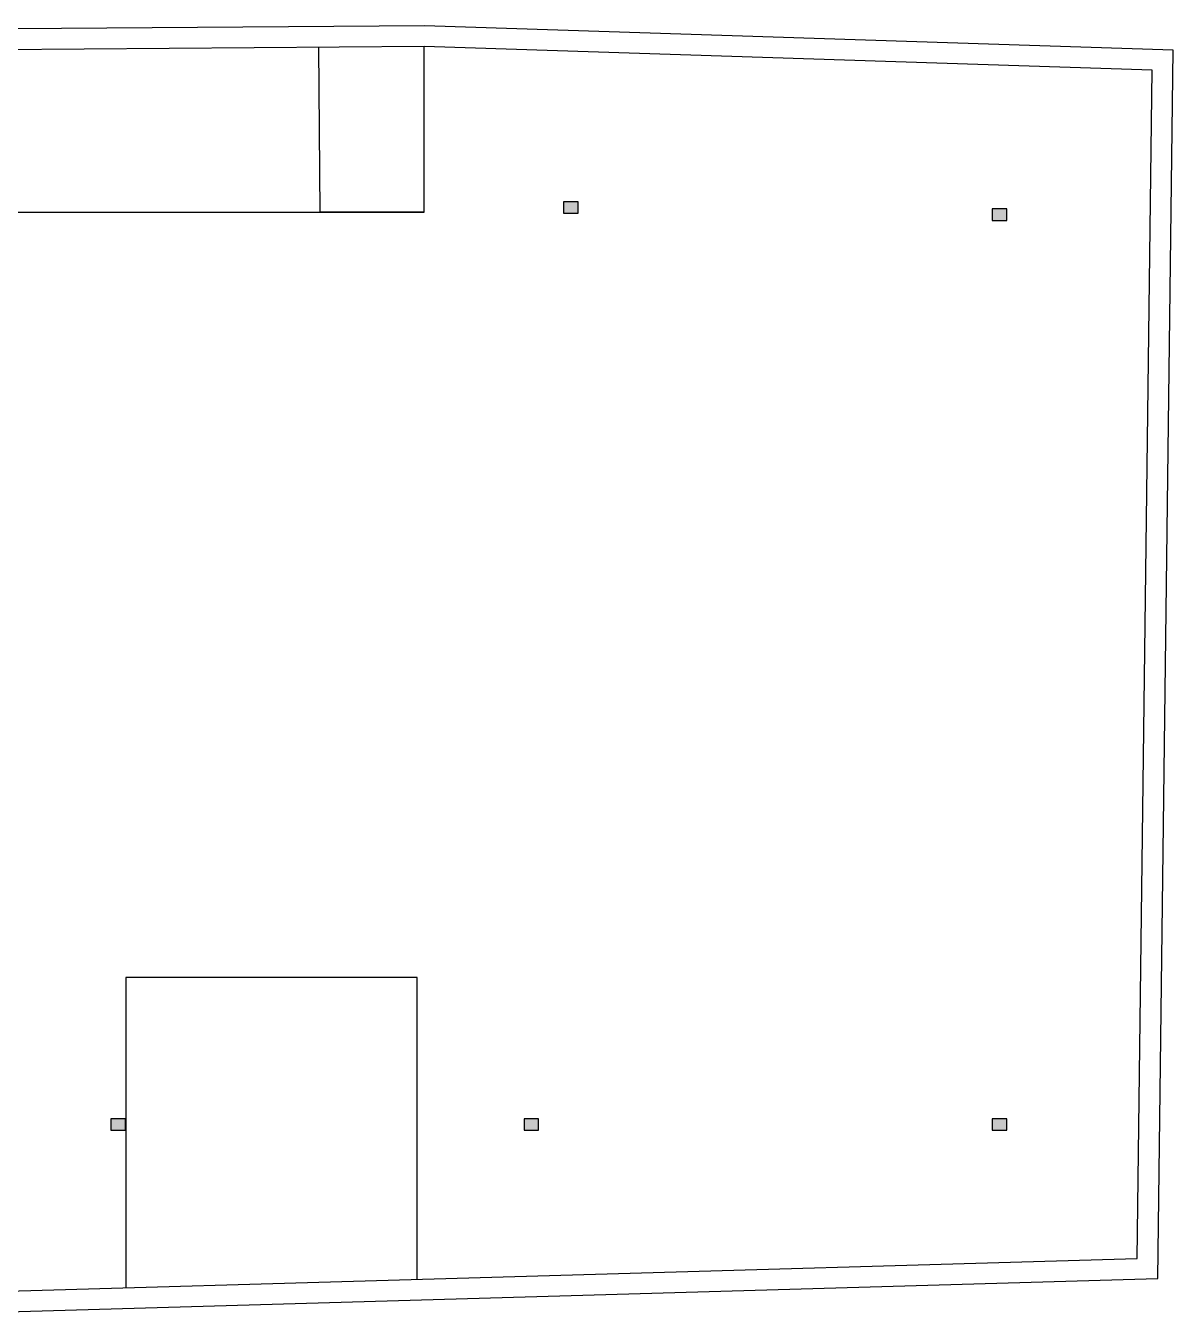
# Model space of a CAD drawing. Header units: millimetres. Extents: x -3164 to 12587, y -18082 to -16228.
# Drawn here: x 3353 to 4455, y -17759 to -16520 of the extents above; entities that cross this region are included whole.
import ezdxf

# ---------------------------------------------------------------- set-up
doc = ezdxf.new("R2010")
doc.units = ezdxf.units.MM

msp = doc.modelspace()

# ---------------------------------------------------------------- hatches: boundary and pattern name
h = msp.add_hatch(color=256)
h.dxf.hatch_style = 1
h.paths.add_polyline_path([(1879.78, -16539.25), (1879.78, -16550.25), (1893.78, -16550.25), (1893.78, -16539.25)])
h.paths.add_polyline_path([(1672.9, -16653.04), (1686.47, -16656.47), (1689.17, -16645.81), (1675.6, -16642.38)])
h.paths.add_polyline_path([(2370.44, -16699.21), (2384.44, -16699.21), (2384.44, -16688.21), (2370.44, -16688.21)])
h.paths.add_polyline_path([(2719.44, -16688.21), (2719.44, -16699.21), (2733.44, -16699.21), (2733.44, -16688.21)])
h.paths.add_polyline_path([(3869.44, -16700.21), (3883.44, -16700.21), (3883.44, -16689.21), (3869.44, -16689.21)])
h.paths.add_polyline_path([(4281.44, -16696.21), (4281.44, -16707.21), (4295.44, -16707.21), (4295.44, -16696.21)])
h.paths.add_polyline_path([(4295.44, -17581.21), (4295.44, -17570.21), (4281.44, -17570.21), (4281.44, -17581.21)])
h.paths.add_polyline_path([(3845.44, -17581.21), (3845.44, -17570.21), (3831.44, -17570.21), (3831.44, -17581.21)])
h.paths.add_polyline_path([(3434.44, -17570.21), (3434.44, -17581.21), (3448.44, -17581.21), (3448.44, -17570.21)])
h.paths.add_polyline_path([(3082.44, -17570.21), (3082.44, -17581.21), (3096.44, -17581.21), (3096.44, -17570.21)])
h.paths.add_polyline_path([(2719.44, -17581.21), (2733.44, -17581.21), (2733.44, -17570.21), (2719.44, -17570.21)])
h.paths.add_polyline_path([(2370.44, -17570.21), (2370.44, -17581.21), (2384.44, -17581.21), (2384.44, -17570.21)])

# ---------------------------------------------------------------- linework, layer by layer
for p, q in [((3635.44, -16699.21), (3634.23, -16540.98)), ((3735.44, -16699.21), (3735.44, -16540.21)), ((3081.44, -16699.21), (3735.44, -16699.21)), ((3735.44, -16699.21), (3635.44, -16699.21)), ((3728.79, -17434.38), (3448.79, -17434.38)), ((3448.79, -17434.38), (3448.79, -17732.47)), ((3728.79, -17724.38), (3728.79, -17434.38)), ((3728.79, -17724.38), (3728.79, -17604.38)), ((3728.79, -17724.38), (3728.79, -17614.38))]:
    msp.add_line(p, q)
for points in [[(1882.82, -17691.15), (3224.04, -17758.97), (4440.58, -17723.82), (4455.43, -16543.63), (3735.69, -16520.21), (3081.32, -16525.21), (1697.57, -16531.08), (1410.08, -17667.24), (1430.45, -17668.27)], [(1883.83, -17671.17), (3224.26, -17738.95), (4420.82, -17704.38), (4435.18, -16562.99), (3735.44, -16540.21), (3081.44, -16545.21), (1713.16, -16551.02), (1621.77, -16912.18)], [(1867.45, -17670.35), (3224.26, -17738.95), (4420.82, -17704.38)]]:
    msp.add_lwpolyline(points)
for points in [[(3869.44, -16700.21), (3883.44, -16700.21), (3883.44, -16689.21), (3869.44, -16689.21)], [(4281.44, -16707.21), (4295.44, -16707.21), (4295.44, -16696.21), (4281.44, -16696.21)], [(3434.44, -17581.21), (3448.44, -17581.21), (3448.44, -17570.21), (3434.44, -17570.21)], [(3831.44, -17581.21), (3845.44, -17581.21), (3845.44, -17570.21), (3831.44, -17570.21)], [(4281.44, -17581.21), (4295.44, -17581.21), (4295.44, -17570.21), (4281.44, -17570.21)]]:
    msp.add_lwpolyline(points, close=True)

doc.saveas('drawing.dxf')
